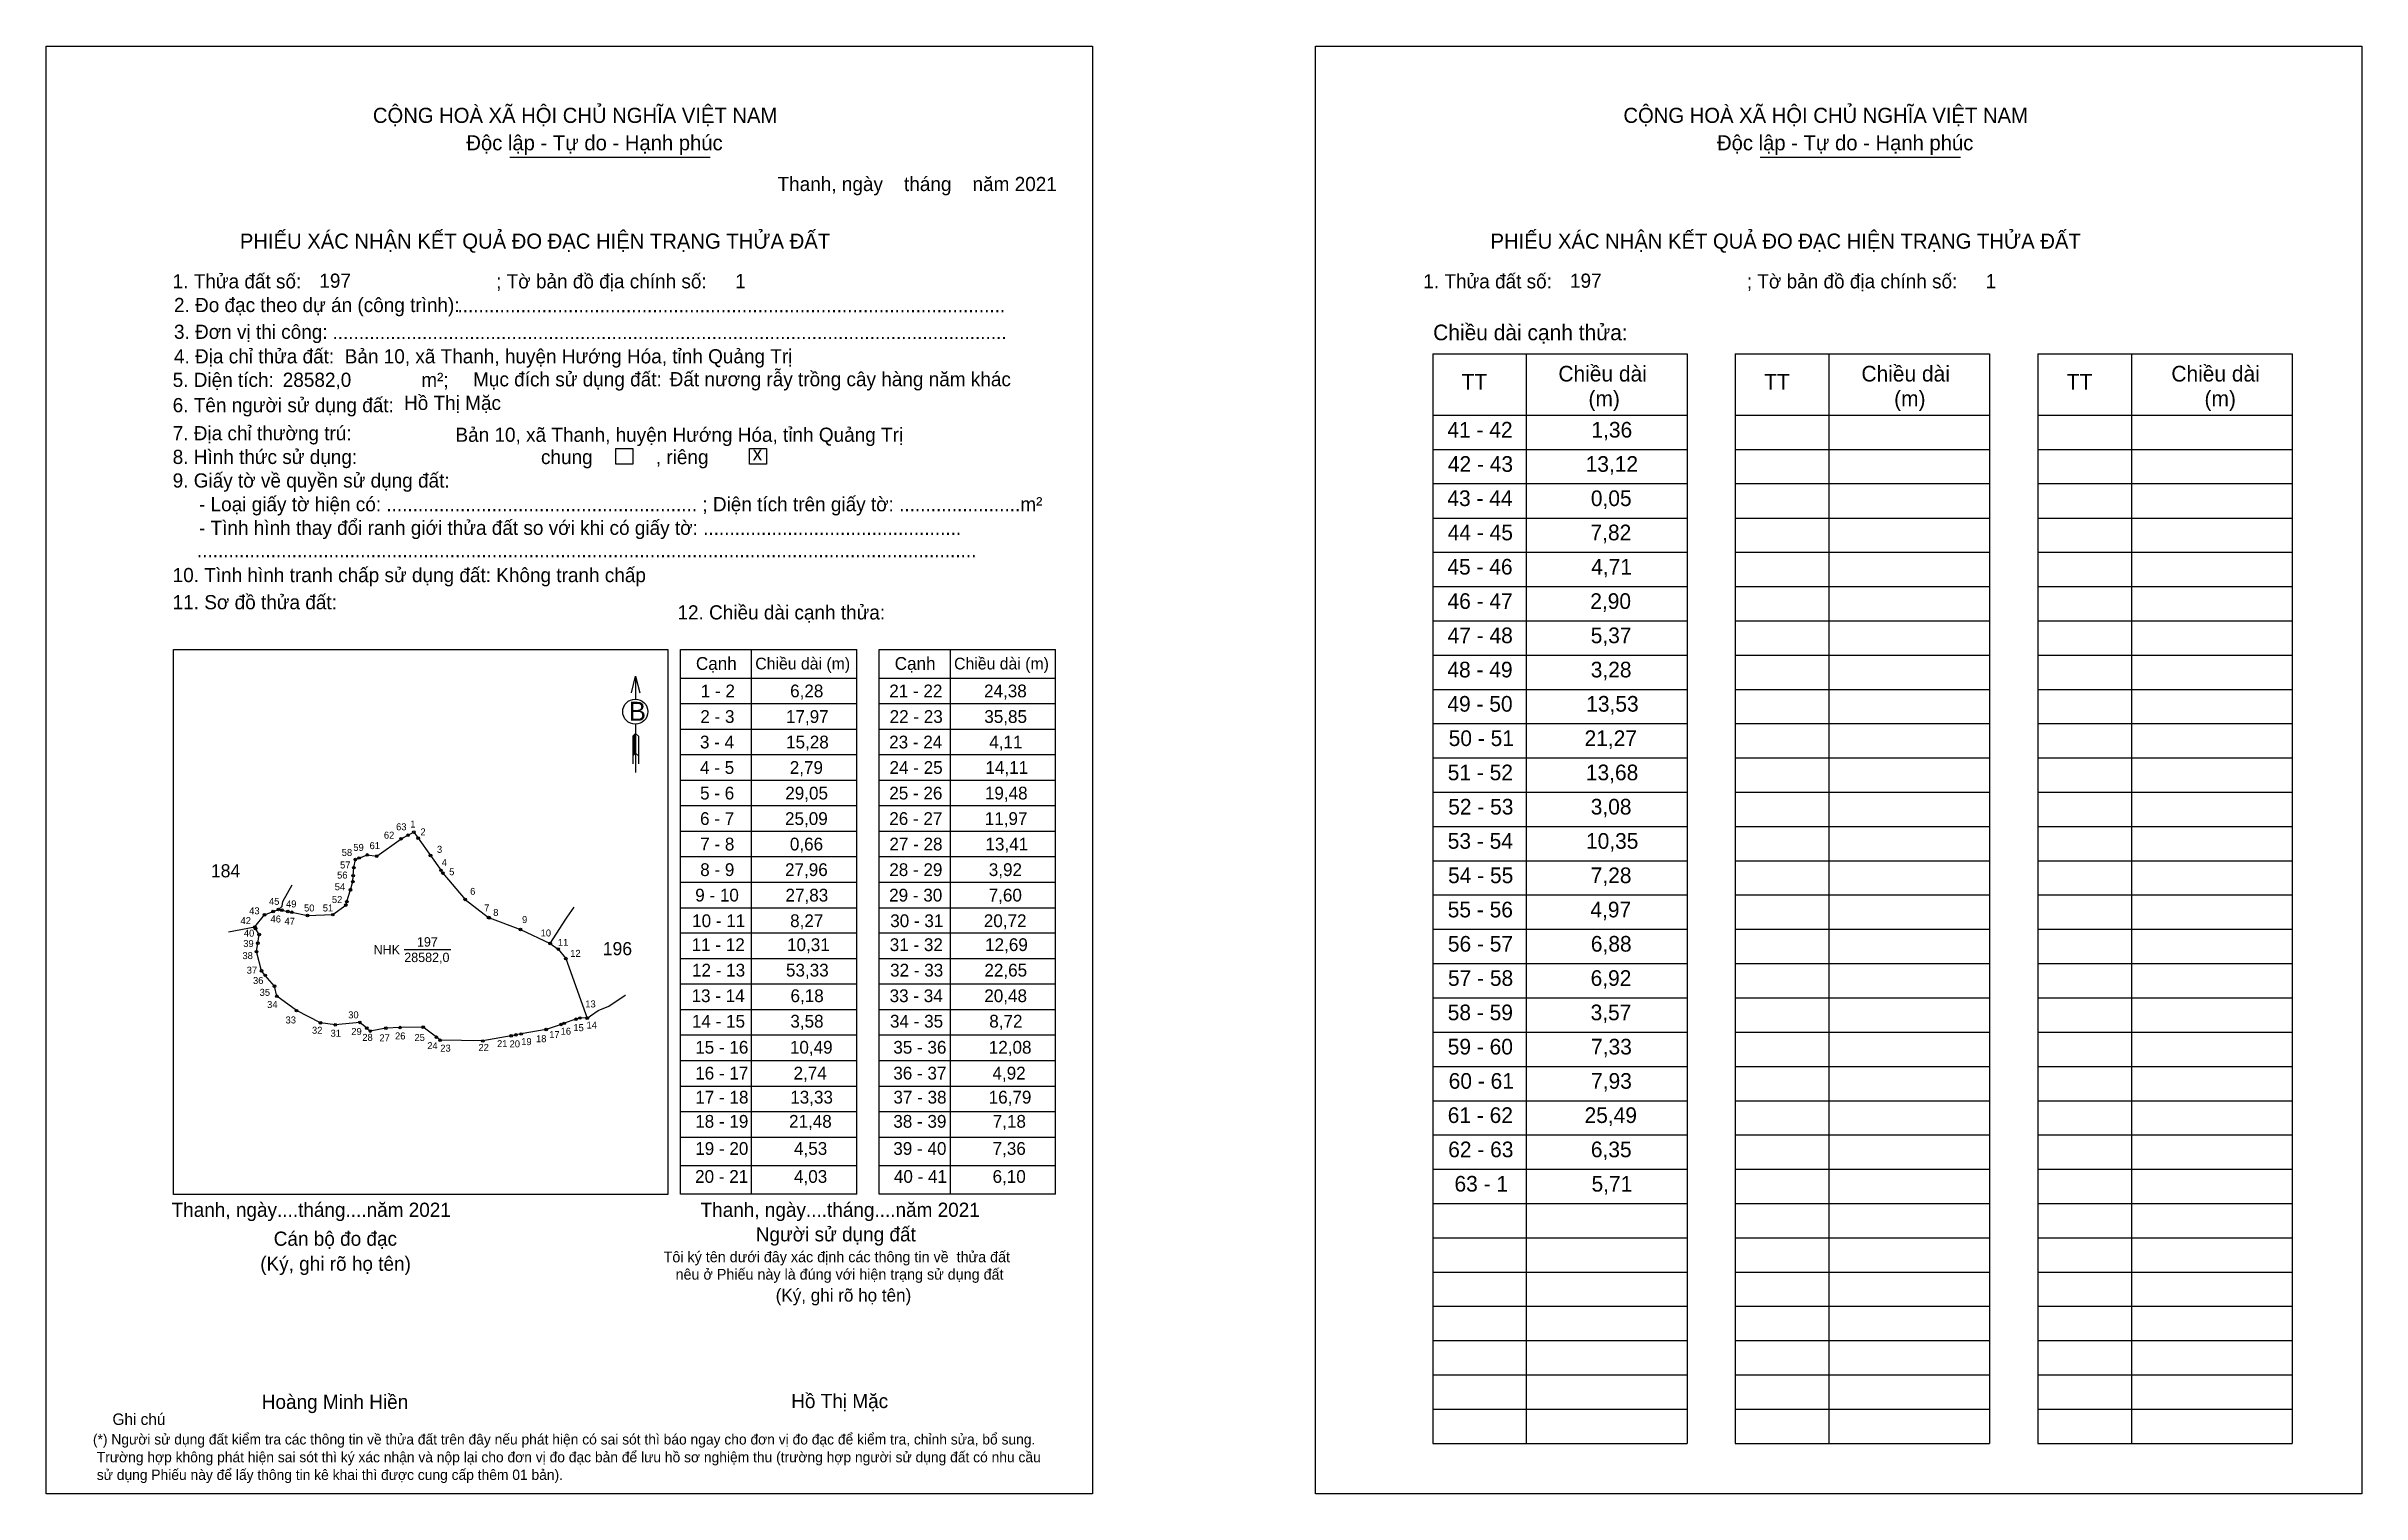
# Model space of a CAD drawing. Extents: x 545587 to 547542, y 1825500 to 1826721.
import ezdxf

# ---------------------------------------------------------------- set-up
doc = ezdxf.new("R2010")
doc.units = 0
for name, color, linetype in [('CanhThua', 7, 'Continuous'), ('kqddKhungInTrang1', 7, 'Continuous'), ('kqddKhungInTrang2', 7, 'Continuous'), ('kqddNoiDung', 7, 'Continuous'), ('kqddTemplate', 7, 'Continuous'), ('MocDinhThua', 7, 'Continuous'), ('NhanDiaChinhThua', 7, 'Continuous'), ('NhanTuCan', 7, 'Continuous'), ('RauThua', 7, 'Continuous'), ('SoHieuDinhThua', 7, 'Continuous')]:
    doc.layers.add(name, color=color, linetype=linetype)

msp = doc.modelspace()

# ---------------------------------------------------------------- linework, layer by layer
at = {"layer": 'CanhThua'}
for p, q in [((545892.7, 1826055.6), (545897.7, 1826058.3)), ((545897.7, 1826058.3), (545901.4, 1826053.1)), ((545851.6, 1826036.4), (545858.4, 1826039)), ((545858.4, 1826039), (545866.3, 1826037.9)), ((545866.3, 1826037.9), (545887, 1826052.7)), ((545887, 1826052.7), (545892.7, 1826055.6)), ((545901.4, 1826053.1), (545911.7, 1826038.5)), ((545911.7, 1826038.5), (545920.6, 1826026)), ((545846.2, 1826016.5), (545846.5, 1826021.5)), ((545846.5, 1826021.5), (545847, 1826028.3)), ((545847, 1826028.3), (545848.3, 1826035.1)), ((545848.3, 1826035.1), (545851.6, 1826036.4)), ((545920.6, 1826026), (545922.2, 1826023.7)), ((545922.2, 1826023.7), (545941, 1826001.5)), ((545840.2, 1825996.7), (545841.1, 1825999.6)), ((545841.1, 1825999.6), (545844.1, 1826009.5)), ((545844.1, 1826009.5), (545846.2, 1826016.5)), ((545941, 1826001.5), (545960.8, 1825986.2)), ((545763.4, 1825978.2), (545771.6, 1825988.4)), ((545771.6, 1825988.4), (545771.7, 1825988.4)), ((545771.7, 1825988.4), (545778.9, 1825991.2)), ((545778.9, 1825991.2), (545783.3, 1825992.9)), ((545783.3, 1825992.9), (545786.2, 1825992.4)), ((545786.2, 1825992.4), (545791.4, 1825991.3)), ((545791.4, 1825991.3), (545794.7, 1825990.6)), ((545794.7, 1825990.6), (545807.9, 1825987.9)), ((545807.9, 1825987.9), (545829.2, 1825988.6)), ((545829.2, 1825988.6), (545840.2, 1825996.7)), ((545960.8, 1825986.2), (545961.4, 1825986)), ((545961.4, 1825986), (545987.6, 1825976)), ((545764, 1825977), (545763.4, 1825978.2)), ((545767.1, 1825971.8), (545764, 1825977)), ((545764.8, 1825957.4), (545766, 1825964.5)), ((545766, 1825964.5), (545767.1, 1825971.8)), ((545987.6, 1825976), (546012.8, 1825964.3)), ((546012.8, 1825964.3), (546019.6, 1825959.6)), ((545769.2, 1825941.2), (545764.8, 1825957.4)), ((545772.3, 1825937.4), (545769.2, 1825941.2)), ((546019.6, 1825959.6), (546026, 1825951.5)), ((546026, 1825951.5), (546044, 1825901.3)), ((545780.1, 1825928.2), (545772.3, 1825937.4)), ((545782.1, 1825919.7), (545780.1, 1825928.2)), ((545798.6, 1825907.6), (545782.1, 1825919.7)), ((545818.8, 1825897.4), (545798.6, 1825907.6)), ((546037.9, 1825901.4), (546034.5, 1825900.3)), ((546044, 1825901.3), (546037.9, 1825901.4)), ((545831.4, 1825895.7), (545818.8, 1825897.4)), ((545852, 1825897.7), (545831.4, 1825895.7)), ((545857.9, 1825892.9), (545852, 1825897.7)), ((545860.9, 1825890.4), (545857.9, 1825892.9)), ((545874, 1825892.9), (545860.9, 1825890.4)), ((545886, 1825893.3), (545874, 1825892.9)), ((545905.5, 1825893.7), (545886, 1825893.3)), ((545916.7, 1825885.1), (545905.5, 1825893.7)), ((545919.9, 1825882.6), (545916.7, 1825885.1)), ((545955.8, 1825882), (545919.9, 1825882.6)), ((545979.8, 1825886.4), (545955.8, 1825882)), ((545983.7, 1825887.1), (545979.8, 1825886.4)), ((545988.2, 1825887.9), (545983.7, 1825887.1)), ((546009.3, 1825891.7), (545988.2, 1825887.9)), ((546022, 1825896), (546009.3, 1825891.7)), ((546024.6, 1825896.9), (546022, 1825896)), ((546034.5, 1825900.3), (546024.6, 1825896.9))]:
    msp.add_line(p, q, dxfattribs=at)
at = {"layer": 'kqddKhungInTrang1'}
msp.add_lwpolyline([(545587.4, 1826721.4), (546470.5, 1826721.4), (546470.5, 1825500), (545587.4, 1825500)], close=True, dxfattribs=at)
at = {"layer": 'kqddKhungInTrang2'}
msp.add_lwpolyline([(546658.8, 1826721.4), (547541.9, 1826721.4), (547541.9, 1825500), (546658.8, 1825500)], close=True, dxfattribs=at)
at = {"layer": 'kqddTemplate'}
for p, q in [((545978.6, 1826627.9), (546147.7, 1826627.9)), ((547034.2, 1826627.9), (547203.3, 1826627.9)), ((546757.7, 1826461.9), (546972.4, 1826461.9)), ((546757.7, 1826461.9), (546757.7, 1825542.4)), ((546836.7, 1826461.9), (546836.7, 1825542.4)), ((546972.4, 1826461.9), (546972.4, 1825542.4)), ((547013.1, 1826461.9), (547013.1, 1825542.4)), ((547013.1, 1826461.9), (547227.8, 1826461.9)), ((547092.1, 1826461.9), (547092.1, 1825542.4)), ((547227.8, 1826461.9), (547227.8, 1825542.4)), ((547268.5, 1826461.9), (547268.5, 1825542.4)), ((547268.5, 1826461.9), (547483.2, 1826461.9)), ((547347.5, 1826461.9), (547347.5, 1825542.4)), ((547483.2, 1826461.9), (547483.2, 1825542.4)), ((546757.7, 1826410.1), (546972.4, 1826410.1)), ((547013.1, 1826410.1), (547227.8, 1826410.1)), ((547268.5, 1826410.1), (547483.2, 1826410.1)), ((546757.7, 1826381.2), (546972.4, 1826381.2)), ((547013.1, 1826381.2), (547227.8, 1826381.2)), ((547268.5, 1826381.2), (547483.2, 1826381.2)), ((546757.7, 1826352.3), (546972.4, 1826352.3)), ((547013.1, 1826352.3), (547227.8, 1826352.3)), ((547268.5, 1826352.3), (547483.2, 1826352.3)), ((546757.7, 1826323.3), (546972.4, 1826323.3)), ((547013.1, 1826323.3), (547227.8, 1826323.3)), ((547268.5, 1826323.3), (547483.2, 1826323.3)), ((546757.7, 1826294.4), (546972.4, 1826294.4)), ((547013.1, 1826294.4), (547227.8, 1826294.4)), ((547268.5, 1826294.4), (547483.2, 1826294.4)), ((546757.7, 1826265.5), (546972.4, 1826265.5)), ((547013.1, 1826265.5), (547227.8, 1826265.5)), ((547268.5, 1826265.5), (547483.2, 1826265.5)), ((546757.7, 1826236.6), (546972.4, 1826236.6)), ((547013.1, 1826236.6), (547227.8, 1826236.6)), ((547268.5, 1826236.6), (547483.2, 1826236.6)), ((546122.7, 1826212.4), (546271.5, 1826212.4)), ((546122.7, 1825752.8), (546122.7, 1826212.4)), ((546182.5, 1826212.4), (546182.5, 1825752.8)), ((546271.5, 1825752.8), (546271.5, 1826212.4)), ((546290.5, 1826212.4), (546439.3, 1826212.4)), ((546290.5, 1825752.8), (546290.5, 1826212.4)), ((546350.3, 1826212.4), (546350.3, 1825752.8)), ((546439.3, 1825752.8), (546439.3, 1826212.4)), ((546757.7, 1826207.7), (546972.4, 1826207.7)), ((547013.1, 1826207.7), (547227.8, 1826207.7)), ((547268.5, 1826207.6), (547483.2, 1826207.6)), ((546084.8, 1826189.8), (546084.8, 1826170.5)), ((546122.7, 1826188.3), (546271.5, 1826188.3)), ((546290.5, 1826188.3), (546439.3, 1826188.3)), ((546757.7, 1826178.7), (546972.4, 1826178.7)), ((547013.1, 1826178.7), (547227.8, 1826178.7)), ((547268.5, 1826178.7), (547483.2, 1826178.7)), ((546122.7, 1826166.8), (546271.5, 1826166.8)), ((546290.5, 1826166.8), (546439.3, 1826166.8)), ((546084.9, 1826141.5), (546082.4, 1826139.2)), ((546084.9, 1826140.4), (546082.4, 1826138.1)), ((546084.9, 1826139.3), (546082.4, 1826137)), ((546082.4, 1826139.2), (546082.4, 1826115.9)), ((546084.9, 1826138.2), (546082.4, 1826135.9)), ((546084.9, 1826137.1), (546082.4, 1826134.7)), ((546084.9, 1826136), (546082.4, 1826133.6)), ((546084.9, 1826149.3), (546084.9, 1826108.7)), ((546084.9, 1826141.5), (546087.4, 1826139.2)), ((546087.4, 1826139.2), (546087.4, 1826115.9)), ((546122.7, 1826145.2), (546271.5, 1826145.2)), ((546290.5, 1826145.2), (546439.3, 1826145.2)), ((546757.7, 1826149.8), (546972.4, 1826149.8)), ((547013.1, 1826149.8), (547227.8, 1826149.8)), ((547268.5, 1826149.8), (547483.2, 1826149.8)), ((546084.9, 1826134.9), (546082.4, 1826132.5)), ((546084.9, 1826133.8), (546082.4, 1826131.4)), ((546084.9, 1826132.7), (546082.4, 1826130.3)), ((546084.9, 1826131.6), (546082.4, 1826129.2)), ((546084.9, 1826130.5), (546082.4, 1826128.1)), ((546084.9, 1826129.4), (546082.4, 1826127)), ((546084.9, 1826128.3), (546082.4, 1826125.9)), ((546084.9, 1826127.2), (546082.4, 1826124.8)), ((546084.9, 1826126.1), (546082.4, 1826123.7)), ((546084.9, 1826125), (546082.4, 1826122.6)), ((546084.9, 1826125), (546087.4, 1826122.6)), ((546122.7, 1826123.7), (546271.5, 1826123.7)), ((546290.5, 1826123.7), (546439.3, 1826123.7)), ((546757.7, 1826120.9), (546972.4, 1826120.9)), ((547013.1, 1826120.9), (547227.8, 1826120.9)), ((547268.5, 1826120.9), (547483.2, 1826120.9)), ((546122.7, 1826102.2), (546271.5, 1826102.2)), ((546290.5, 1826102.2), (546439.3, 1826102.2)), ((546122.7, 1826080.6), (546271.5, 1826080.6)), ((546290.5, 1826080.6), (546439.3, 1826080.6)), ((546757.7, 1826092), (546972.4, 1826092)), ((547013.1, 1826092), (547227.8, 1826092)), ((547268.5, 1826092), (547483.2, 1826092)), ((546122.7, 1826059.1), (546271.5, 1826059.1)), ((546290.5, 1826059.1), (546439.3, 1826059.1)), ((546757.7, 1826063), (546972.4, 1826063)), ((547013.1, 1826063), (547227.8, 1826063)), ((547268.5, 1826063), (547483.2, 1826063)), ((546122.7, 1826037.6), (546271.5, 1826037.6)), ((546290.5, 1826037.6), (546439.3, 1826037.6)), ((546757.7, 1826034.1), (546972.4, 1826034.1)), ((547013.1, 1826034.1), (547227.8, 1826034.1)), ((547268.5, 1826034.1), (547483.2, 1826034.1)), ((546122.7, 1826016), (546271.5, 1826016)), ((546290.5, 1826016), (546439.3, 1826016)), ((546757.7, 1826005.2), (546972.4, 1826005.2)), ((547013.1, 1826005.2), (547227.8, 1826005.2)), ((547268.5, 1826005.2), (547483.2, 1826005.2)), ((546122.7, 1825994.5), (546271.5, 1825994.5)), ((546290.5, 1825994.5), (546439.3, 1825994.5)), ((546271.5, 1825972.9), (546122.7, 1825972.9)), ((546439.3, 1825972.9), (546290.5, 1825972.9)), ((546757.7, 1825976.3), (546972.4, 1825976.3)), ((547013.1, 1825976.3), (547227.8, 1825976.3)), ((547268.5, 1825976.3), (547483.2, 1825976.3)), ((546271.5, 1825951.4), (546122.7, 1825951.4)), ((546439.3, 1825951.4), (546290.5, 1825951.4)), ((546757.7, 1825947.3), (546972.4, 1825947.3)), ((547013.1, 1825947.3), (547227.8, 1825947.3)), ((547268.5, 1825947.3), (547483.2, 1825947.3)), ((546271.5, 1825929.9), (546122.7, 1825929.9)), ((546439.3, 1825929.9), (546290.5, 1825929.9)), ((546271.5, 1825908.3), (546122.7, 1825908.3)), ((546439.3, 1825908.3), (546290.5, 1825908.3)), ((546757.7, 1825918.4), (546972.4, 1825918.4)), ((547013.1, 1825918.4), (547227.8, 1825918.4)), ((547268.5, 1825918.4), (547483.2, 1825918.4)), ((546271.5, 1825886.8), (546122.7, 1825886.8)), ((546439.3, 1825886.8), (546290.5, 1825886.8)), ((546757.7, 1825889.5), (546972.4, 1825889.5)), ((547013.1, 1825889.5), (547227.8, 1825889.5)), ((547268.5, 1825889.5), (547483.2, 1825889.5)), ((546271.5, 1825865.2), (546122.7, 1825865.2)), ((546439.3, 1825865.2), (546290.5, 1825865.2)), ((546271.5, 1825843.7), (546122.7, 1825843.7)), ((546439.3, 1825843.7), (546290.5, 1825843.7)), ((546757.7, 1825860.6), (546972.4, 1825860.6)), ((547013.1, 1825860.6), (547227.8, 1825860.6)), ((547268.5, 1825860.6), (547483.2, 1825860.6)), ((546757.7, 1825831.6), (546972.4, 1825831.6)), ((547013.1, 1825831.6), (547227.8, 1825831.6)), ((547268.5, 1825831.6), (547483.2, 1825831.6)), ((546271.5, 1825822.2), (546122.7, 1825822.2)), ((546439.3, 1825822.2), (546290.5, 1825822.2)), ((546271.5, 1825800.6), (546122.7, 1825800.6)), ((546439.3, 1825800.6), (546290.5, 1825800.6)), ((546757.7, 1825802.7), (546972.4, 1825802.7)), ((547013.1, 1825802.7), (547227.8, 1825802.7)), ((547268.5, 1825802.7), (547483.2, 1825802.7)), ((546271.5, 1825776.7), (546122.7, 1825776.7)), ((546439.3, 1825776.7), (546290.5, 1825776.7)), ((546757.7, 1825773.8), (546972.4, 1825773.8)), ((547013.1, 1825773.8), (547227.8, 1825773.8)), ((547268.5, 1825773.8), (547483.2, 1825773.8)), ((546271.5, 1825752.8), (546122.7, 1825752.8)), ((546439.3, 1825752.8), (546290.5, 1825752.8)), ((546757.7, 1825744.9), (546972.4, 1825744.9)), ((547013.1, 1825744.9), (547227.8, 1825744.9)), ((547268.5, 1825744.9), (547483.2, 1825744.9)), ((546757.7, 1825716), (546972.4, 1825716)), ((547013.1, 1825716), (547227.8, 1825716)), ((547268.5, 1825715.9), (547483.2, 1825715.9)), ((546757.7, 1825687), (546972.4, 1825687)), ((547013.1, 1825687), (547227.8, 1825687)), ((547268.5, 1825687), (547483.2, 1825687)), ((546757.7, 1825658.1), (546972.4, 1825658.1)), ((547013.1, 1825658.1), (547227.8, 1825658.1)), ((547268.5, 1825658.1), (547483.2, 1825658.1)), ((546757.7, 1825629.2), (546972.4, 1825629.2)), ((547013.1, 1825629.2), (547227.8, 1825629.2)), ((547268.5, 1825629.2), (547483.2, 1825629.2)), ((546757.7, 1825600.3), (546972.4, 1825600.3)), ((547013.1, 1825600.3), (547227.8, 1825600.3)), ((547268.5, 1825600.3), (547483.2, 1825600.3)), ((546757.7, 1825571.3), (546972.4, 1825571.3)), ((547013.1, 1825571.3), (547227.8, 1825571.3)), ((547268.5, 1825571.3), (547483.2, 1825571.3)), ((546757.7, 1825542.4), (546972.4, 1825542.4)), ((547013.1, 1825542.4), (547227.8, 1825542.4)), ((547268.5, 1825542.4), (547483.2, 1825542.4))]:
    msp.add_line(p, q, dxfattribs=at)
for points in [[(546068.1, 1826382.1), (546082.4, 1826382.1), (546082.4, 1826368.8), (546068.1, 1826368.8)], [(546181.1, 1826382.1), (546195.4, 1826382.1), (546195.4, 1826368.8), (546181.1, 1826368.8)], [(545694.9, 1826212.4), (546112.1, 1826212.4), (546112.1, 1825752.4), (545694.9, 1825752.4)]]:
    msp.add_lwpolyline(points, close=True, dxfattribs=at)
msp.add_lwpolyline([(546081.3, 1826175.8), (546084.8, 1826189.8), (546088.3, 1826175.8)], dxfattribs=at)
msp.add_circle((546084.6, 1826159.9), 10.6, dxfattribs=at)
at = {"layer": 'MocDinhThua'}
for centre in [(545897.7, 1826058.3), (545858.4, 1826039), (545866.3, 1826037.9), (545887, 1826052.7), (545892.7, 1826055.6), (545901.4, 1826053.1), (545911.7, 1826038.5), (545846.5, 1826021.5), (545847, 1826028.3), (545848.3, 1826035.1), (545851.6, 1826036.4), (545920.6, 1826026), (545922.2, 1826023.7), (545841.1, 1825999.6), (545844.1, 1826009.5), (545846.2, 1826016.5), (545941, 1826001.5), (545763.4, 1825978.2), (545771.6, 1825988.4), (545771.7, 1825988.4), (545778.9, 1825991.2), (545783.3, 1825992.9), (545786.2, 1825992.4), (545791.4, 1825991.3), (545794.7, 1825990.6), (545807.9, 1825987.9), (545829.2, 1825988.6), (545840.2, 1825996.7), (545960.8, 1825986.2), (545961.4, 1825986), (545764, 1825977), (545766, 1825964.5), (545767.1, 1825971.8), (545987.6, 1825976), (546012.8, 1825964.3), (546019.6, 1825959.6), (545764.8, 1825957.4), (545769.2, 1825941.2), (546026, 1825951.5), (545772.3, 1825937.4), (545780.1, 1825928.2), (545782.1, 1825919.7), (545798.6, 1825907.6), (546034.5, 1825900.3), (546037.9, 1825901.4), (546044, 1825901.3), (545818.8, 1825897.4), (545831.4, 1825895.7), (545852, 1825897.7), (545857.9, 1825892.9), (545860.9, 1825890.4), (545874, 1825892.9), (545886, 1825893.3), (545905.5, 1825893.7), (545916.7, 1825885.1), (545919.9, 1825882.6), (545955.8, 1825882), (545979.8, 1825886.4), (545983.7, 1825887.1), (545988.2, 1825887.9), (546009.3, 1825891.7), (546022, 1825896), (546024.6, 1825896.9)]:
    msp.add_circle(centre, 1.11, dxfattribs=at)
at = {"layer": 'NhanDiaChinhThua'}
msp.add_line((545889.6, 1825959.1), (545928.9, 1825959.1), dxfattribs=at)
at = {"layer": 'RauThua'}
for p, q in [((545786.4, 1825995.8), (545787.1, 1825999.8)), ((545787.1, 1825999.8), (545794.9, 1826013.7)), ((545783.3, 1825992.9), (545786.4, 1825995.8)), ((546012.8, 1825964.3), (546025.9, 1825984.7)), ((546025.9, 1825984.7), (546027.1, 1825986.4)), ((546027.1, 1825986.4), (546033.1, 1825995)), ((545741.2, 1825974), (545763.4, 1825978.2)), ((546076, 1825920.6), (546076.2, 1825920.7)), ((546044, 1825901.3), (546046.7, 1825903.1)), ((546046.7, 1825903.1), (546053.4, 1825907.7)), ((546053.4, 1825907.7), (546062.4, 1825911.3)), ((546062.4, 1825911.3), (546076, 1825920.6))]:
    msp.add_line(p, q, dxfattribs=at)

# ---------------------------------------------------------------- texts
at = {"layer": 'kqddNoiDung'}
for s, height, p in [('Thanh, ngày    tháng    năm 2021  ', 11.966, (546204.7, 1826599.2)), ('197', 11.97, (545817.9, 1826517.6)), ('1', 12, (546168.9, 1826517.2)), ('197', 11.97, (546873.6, 1826517.6)), ('1', 12, (547224.5, 1826517.2)), ('........................................................................................................', 11.9659, (545934.5, 1826496.9)), ('................................................................................................................................', 11.9659, (545829, 1826474.3)), ('Đất nương rẫy trồng cây hàng năm khác', 11.966, (546113.6, 1826434.5)), ('28582,0', 11.97, (545787, 1826434)), ('Hồ Thị Mặc', 11.97, (545889.4, 1826414.5)), ('Bản 10, xã Thanh, huyện Hướng Hóa, tỉnh Quảng Trị', 11.966, (545932.8, 1826387.6)), ('41 - 42', 13.22, (546770.1, 1826391.2)), ('1,36', 13.22, (546891.7, 1826391.2)), ('x', 12, (546183.7, 1826371.9)), ('42 - 43', 13.22, (546770.5, 1826362.3)), ('13,12', 13.22, (546886.8, 1826362.3)), ('43 - 44', 13.22, (546770.1, 1826333.4)), ('0,05', 13.22, (546891.2, 1826333.4)), ('44 - 45', 13.22, (546770.4, 1826304.5)), ('7,82', 13.22, (546890.9, 1826304.5)), ('45 - 46', 13.22, (546770.1, 1826275.6)), ('4,71', 13.22, (546891.5, 1826275.6)), ('46 - 47', 13.22, (546770.2, 1826246.6)), ('2,90', 13.22, (546890.7, 1826246.6)), ('47 - 48', 13.22, (546770.3, 1826217.7)), ('5,37', 13.22, (546891.1, 1826217.7)), ('48 - 49', 13.22, (546770.1, 1826188.8)), ('3,28', 13.22, (546891.1, 1826188.8)), ('1 - 2', 10.77, (546139.9, 1826172)), ('6,28', 10.77, (546215.3, 1826172)), ('21 - 22', 10.77, (546299, 1826172)), ('24,38', 10.77, (546379, 1826172)), ('2 - 3', 10.77, (546139.5, 1826150.4)), ('17,97', 10.77, (546211.8, 1826150.4)), ('22 - 23', 10.77, (546299.3, 1826150.4)), ('35,85', 10.77, (546379.2, 1826150.4)), ('49 - 50', 13.22, (546770.1, 1826159.9)), ('13,53', 13.22, (546887.3, 1826159.9)), ('3 - 4', 10.77, (546139.2, 1826128.9)), ('15,28', 10.77, (546211.9, 1826128.9)), ('23 - 24', 10.77, (546298.9, 1826128.9)), ('4,11', 10.77, (546383.4, 1826128.9)), ('50 - 51', 13.22, (546771.2, 1826130.9)), ('21,27', 13.22, (546885.9, 1826130.9)), ('4 - 5', 10.77, (546139.3, 1826107.4)), ('2,79', 10.77, (546215, 1826107.4)), ('24 - 25', 10.77, (546299.2, 1826107.4)), ('14,11', 10.77, (546380.2, 1826107.4)), ('5 - 6', 10.77, (546139.3, 1826085.8)), ('29,05', 10.77, (546211.2, 1826085.8)), ('25 - 26', 10.77, (546299, 1826085.8)), ('19,48', 10.77, (546379.7, 1826085.8)), ('51 - 52', 13.22, (546770.4, 1826102)), ('13,68', 13.22, (546887, 1826102)), ('52 - 53', 13.22, (546770.8, 1826073.1)), ('3,08', 13.22, (546891.1, 1826073.1)), ('6 - 7', 10.77, (546139.3, 1826064.3)), ('25,09', 10.77, (546211, 1826064.3)), ('26 - 27', 10.77, (546299, 1826064.3)), ('11,97', 10.77, (546379.6, 1826064.3)), ('53 - 54', 13.22, (546770.4, 1826044.2)), ('10,35', 13.22, (546887.1, 1826044.2)), ('7 - 8', 10.77, (546139.4, 1826042.8)), ('0,66', 10.77, (546215.1, 1826042.8)), ('27 - 28', 10.77, (546299.1, 1826042.8)), ('13,41', 10.77, (546380.2, 1826042.8)), ('8 - 9', 10.77, (546139.4, 1826021.2)), ('27,96', 10.77, (546211, 1826021.2)), ('28 - 29', 10.77, (546299, 1826021.2)), ('3,92', 10.77, (546383, 1826021.2)), ('54 - 55', 13.22, (546770.7, 1826015.2)), ('7,28', 13.22, (546891.1, 1826015.2)), ('9 - 10', 10.77, (546135.2, 1825999.7)), ('27,83', 10.77, (546211.4, 1825999.7)), ('29 - 30', 10.77, (546298.9, 1825999.7)), ('7,60', 10.77, (546382.9, 1825999.7)), ('55 - 56', 13.22, (546770.4, 1825986.3)), ('4,97', 13.22, (546890.8, 1825986.3)), ('10 - 11', 10.77, (546132.6, 1825978.1)), ('8,27', 10.77, (546215.3, 1825978.1)), ('30 - 31', 10.77, (546299.8, 1825978.1)), ('20,72', 10.77, (546378.8, 1825978.1)), ('11 - 12', 10.77, (546132.2, 1825957.9)), ('10,31', 10.77, (546212.7, 1825957.9)), ('31 - 32', 10.77, (546299.4, 1825957.9)), ('12,69', 10.77, (546379.9, 1825957.9)), ('56 - 57', 13.22, (546770.5, 1825957.4)), ('6,88', 13.22, (546891.2, 1825957.4)), ('12 - 13', 10.77, (546132.5, 1825936.4)), ('53,33', 10.77, (546211.8, 1825936.4)), ('32 - 33', 10.77, (546299.7, 1825936.4)), ('22,65', 10.77, (546379.3, 1825936.4)), ('57 - 58', 13.22, (546770.6, 1825928.5)), ('6,92', 13.22, (546891, 1825928.5)), ('13 - 14', 10.77, (546132.1, 1825914.8)), ('6,18', 10.77, (546215.6, 1825914.8)), ('33 - 34', 10.77, (546299.3, 1825914.8)), ('20,48', 10.77, (546379.2, 1825914.8)), ('14 - 15', 10.77, (546132.4, 1825893.3)), ('3,58', 10.77, (546215.5, 1825893.3)), ('34 - 35', 10.77, (546299.6, 1825893.3)), ('8,72', 10.77, (546383.4, 1825893.3)), ('58 - 59', 13.22, (546770.4, 1825899.5)), ('3,57', 13.22, (546891, 1825899.5)), ('15 - 16', 10.77, (546135.2, 1825871.3)), ('10,49', 10.77, (546215.1, 1825871.3)), ('35 - 36', 10.77, (546302.4, 1825871.3)), ('12,08', 10.77, (546383, 1825871.3)), ('59 - 60', 13.22, (546770.4, 1825870.6)), ('7,33', 13.22, (546891.4, 1825870.6)), ('16 - 17', 10.77, (546135.2, 1825849.5)), ('2,74', 10.77, (546218.2, 1825849.5)), ('36 - 37', 10.77, (546302.4, 1825849.5)), ('4,92', 10.77, (546386.1, 1825849.5)), ('60 - 61', 13.22, (546771.2, 1825841.7)), ('7,93', 13.22, (546891.4, 1825841.7)), ('17 - 18', 10.77, (546135.3, 1825829.2)), ('13,33', 10.77, (546215.4, 1825829.2)), ('37 - 38', 10.77, (546302.5, 1825829.2)), ('16,79', 10.77, (546382.9, 1825829.2)), ('61 - 62', 13.22, (546770.4, 1825812.8)), ('25,49', 13.22, (546885.9, 1825812.8)), ('18 - 19', 10.77, (546135.2, 1825808.8)), ('21,48', 10.77, (546214.4, 1825808.8)), ('38 - 39', 10.77, (546302.4, 1825808.8)), ('7,18', 10.77, (546386.3, 1825808.8)), ('19 - 20', 10.77, (546135.2, 1825785.9)), ('4,53', 10.77, (546218.6, 1825785.9)), ('39 - 40', 10.77, (546302.4, 1825785.9)), ('7,36', 10.77, (546386.2, 1825785.9)), ('62 - 63', 13.22, (546770.8, 1825783.9)), ('6,35', 13.22, (546891.2, 1825783.9)), ('20 - 21', 10.77, (546135.1, 1825762.3)), ('4,03', 10.77, (546218.6, 1825762.3)), ('40 - 41', 10.77, (546302.9, 1825762.3)), ('6,10', 10.77, (546386.2, 1825762.3)), ('63 - 1', 13.22, (546776.1, 1825754.9)), ('5,71', 13.22, (546891.8, 1825754.9)), ('Thanh, ngày....tháng....năm 2021', 11.966, (545693.2, 1825733.6)), ('Thanh, ngày....tháng....năm 2021', 11.966, (546139.7, 1825733.6)), ('Hồ Thị Mặc', 11.97, (546216.2, 1825572.2))]:
    msp.add_text(s, height=height, dxfattribs=at).set_placement(p)
at = {"layer": 'kqddTemplate'}
for s, height, p in [('CỘNG HOÀ XÃ HỘI CHỦ NGHĨA VIỆT NAM', 12.764, (545863.1, 1826656.7)), ('CỘNG HOÀ XÃ HỘI CHỦ NGHĨA VIỆT NAM', 12.764, (546918.7, 1826656.7)), ('Độc lập - Tự do - Hạnh phúc', 12.764, (545942, 1826633.6)), ('Độc lập - Tự do - Hạnh phúc', 12.764, (546997.7, 1826633.6)), ('PHIẾU XÁC NHẬN KẾT QUẢ ĐO ĐẠC HIỆN TRẠNG THỬA ĐẤT', 12.764, (545750.8, 1826550.6)), ('PHIẾU XÁC NHẬN KẾT QUẢ ĐO ĐẠC HIỆN TRẠNG THỬA ĐẤT', 12.764, (546806.5, 1826550.6)), ('1. Thửa đất số:                                     ; Tờ bản đồ địa chính số:', 11.966, (545694.1, 1826517.1)), ('1. Thửa đất số:                                     ; Tờ bản đồ địa chính số:', 11.966, (546749.8, 1826517.1)), ('2. Đo đạc theo dự án (công trình): ', 11.966, (545695.2, 1826497.1)), ('Chiều dài cạnh thửa:', 13.222, (546758.1, 1826473.3)), ('3. Đơn vị thi công: ', 11.966, (545695.2, 1826474.5)), ('4. Địa chỉ thửa đất:  Bản 10, xã Thanh, huyện Hướng Hóa, tỉnh Quảng Trị', 11.966, (545695.2, 1826453.8)), ('Chiều dài', 13.22, (546863.8, 1826438.5)), ('Chiều dài', 13.22, (547119.6, 1826438.5)), ('Chiều dài', 13.22, (547381.2, 1826438.5)), ('5. Diện tích:                            m²; ', 11.966, (545694.1, 1826433.9)), ('Mục đích sử dụng đất:', 11.966, (545947.7, 1826434.4)), ('TT', 13.22, (546782.1, 1826431.7)), ('(m)', 13.22, (546889.2, 1826417.5)), ('TT', 13.22, (547037.5, 1826431.7)), ('(m)', 13.22, (547147.2, 1826417.5)), ('TT', 13.22, (547292.9, 1826431.7)), ('(m)', 13.22, (547409.2, 1826417.5)), ('6. Tên người sử dụng đất:', 11.966, (545694.1, 1826412.6)), ('7. Địa chỉ thường trú:', 11.966, (545694.1, 1826388.9)), ('8. Hình thức sử dụng:', 11.966, (545694.1, 1826368.9)), ('chung            , riêng', 11.966, (546005, 1826368.8)), ('9. Giấy tờ về quyền sử dụng đất:', 11.966, (545694.1, 1826349)), ('     - Loại giấy tờ hiện có: ........................................................... ; Diện tích trên giấy tờ: .......................m²', 11.9659, (545694.1, 1826329)), ('     - Tình hình thay đổi ranh giới thửa đất so với khi có giấy tờ: .................................................', 11.9659, (545694.1, 1826309.1)), ('....................................................................................................................................................', 11.9659, (545714.6, 1826290.2)), ('10. Tình hình tranh chấp sử dụng đất: Không tranh chấp', 11.966, (545694.1, 1826269.2)), ('11. Sơ đồ thửa đất:', 11.966, (545694.1, 1826246.3)), ('12. Chiều dài cạnh thửa:', 11.966, (546120.2, 1826237.7)), ('Cạnh', 10.77, (546135.8, 1826195.2)), ('Chiều dài (m)', 9.972, (546185.9, 1826195.5)), ('Cạnh', 10.77, (546303.6, 1826195.2)), ('Chiều dài (m)', 9.972, (546353.7, 1826195.5)), ('B', 16, (546079.3, 1826152.2)), ('Người sử dụng đất', 11.966, (546186.3, 1825712.9)), ('Cán bộ đo đạc', 11.966, (545779.4, 1825709.2)), ('(Ký, ghi rõ họ tên)', 11.966, (545768, 1825688.1)), ('Tôi ký tên dưới đây xác định các thông tin về  thửa đất ', 9.046, (546108.5, 1825695.3)), ('nêu ở Phiếu này là đúng với hiện trạng sử dụng đất', 9.046, (546118.6, 1825680.6)), ('(Ký, ghi rõ họ tên)', 10.769, (546203.1, 1825662.1)), ('Hoàng Minh Hiền', 11.966, (545769.3, 1825571.5)), ('(*) Người sử dụng đất kiểm tra các thông tin về thửa đất trên đây nếu phát hiện có sai sót thì báo ngay cho đơn vị đo đạc để kiểm tra, chỉnh sửa, bổ sung.', 8.7232, (545626.8, 1825541.5)), ('Ghi chú', 9.69, (545643.3, 1825558)), (' Trường hợp không phát hiện sai sót thì ký xác nhận và nộp lại cho đơn vị đo đạc bản để lưu hồ sơ nghiệm thu (trường hợp người sử dụng đất có nhu cầu', 8.7232, (545626.8, 1825526.5)), (' sử dụng Phiếu này để lấy thông tin kê khai thì được cung cấp thêm 01 bản).', 8.723, (545626.8, 1825511.6))]:
    msp.add_text(s, height=height, dxfattribs=at).set_placement(p)
at = {"layer": 'NhanDiaChinhThua'}
for s, p in [('NHK', (545863.7, 1825955.1)), ('197', (545900.3, 1825961.7)), ('28582,0', (545889.6, 1825948.6))]:
    msp.add_text(s, height=7.89, dxfattribs=at).set_placement(p)
at = {"layer": 'NhanTuCan'}
for s, p in [('184', (545726.4, 1826020.1)), ('196', (546057.2, 1825954.4))]:
    msp.add_text(s, height=11.06, dxfattribs=at).set_placement(p)
at = {"layer": 'SoHieuDinhThua'}
for s, p in [('62', (545872.4, 1826052.7)), ('63', (545882.7, 1826059.8)), ('1', (545894.7, 1826062.1)), ('2', (545903.2, 1826055.5)), ('58', (545836.8, 1826038.1)), ('59', (545846.6, 1826042.4)), ('61', (545860.3, 1826043.9)), ('3', (545917.2, 1826040.8)), ('56', (545832.9, 1826019.1)), ('57', (545835.4, 1826027.6)), ('4', (545921.2, 1826029.6)), ('5', (545927.5, 1826021.9)), ('45', (545775.4, 1825996.9)), ('49', (545789.8, 1825994.7)), ('52', (545828.5, 1825998.4)), ('54', (545830.9, 1826009.2)), ('6', (545945.2, 1826005.3)), ('42', (545751.4, 1825980.6)), ('43', (545758.7, 1825988.9)), ('46', (545776.7, 1825982)), ('47', (545788.5, 1825980.1)), ('50', (545805, 1825991.3)), ('51', (545820.8, 1825991.3)), ('7', (545957, 1825991.3)), ('8', (545964.7, 1825987.5)), ('9', (545989, 1825981.5)), ('39', (545753.7, 1825961.3)), ('40', (545754.2, 1825970)), ('10', (546004.7, 1825970.2)), ('11', (546019.3, 1825962.3)), ('38', (545753, 1825951.1)), ('37', (545756.6, 1825938.8)), ('12', (546029.7, 1825953)), ('36', (545761.9, 1825930.1)), ('35', (545767.5, 1825920.1)), ('34', (545773.8, 1825909.8)), ('33', (545789.4, 1825896.8)), ('30', (545842.3, 1825901.1)), ('13', (546042.4, 1825910.3)), ('32', (545811.7, 1825888.1)), ('31', (545827.4, 1825885.6)), ('29', (545844.9, 1825887.1)), ('28', (545854.2, 1825882.1)), ('27', (545868.6, 1825881.7)), ('26', (545881.8, 1825883.3)), ('25', (545898.2, 1825882)), ('21', (545967.9, 1825876.8)), ('20', (545978.5, 1825876.6)), ('19', (545988.3, 1825878.5)), ('18', (546000.8, 1825881)), ('17', (546011.9, 1825884.4)), ('16', (546021.6, 1825887.3)), ('15', (546032.3, 1825890.3)), ('14', (546043.5, 1825892.5)), ('24', (545909, 1825875.1)), ('23', (545920, 1825873)), ('22', (545952.2, 1825873.6))]:
    msp.add_text(s, height=5.9, dxfattribs=at).set_placement(p)

doc.saveas('drawing.dxf')
